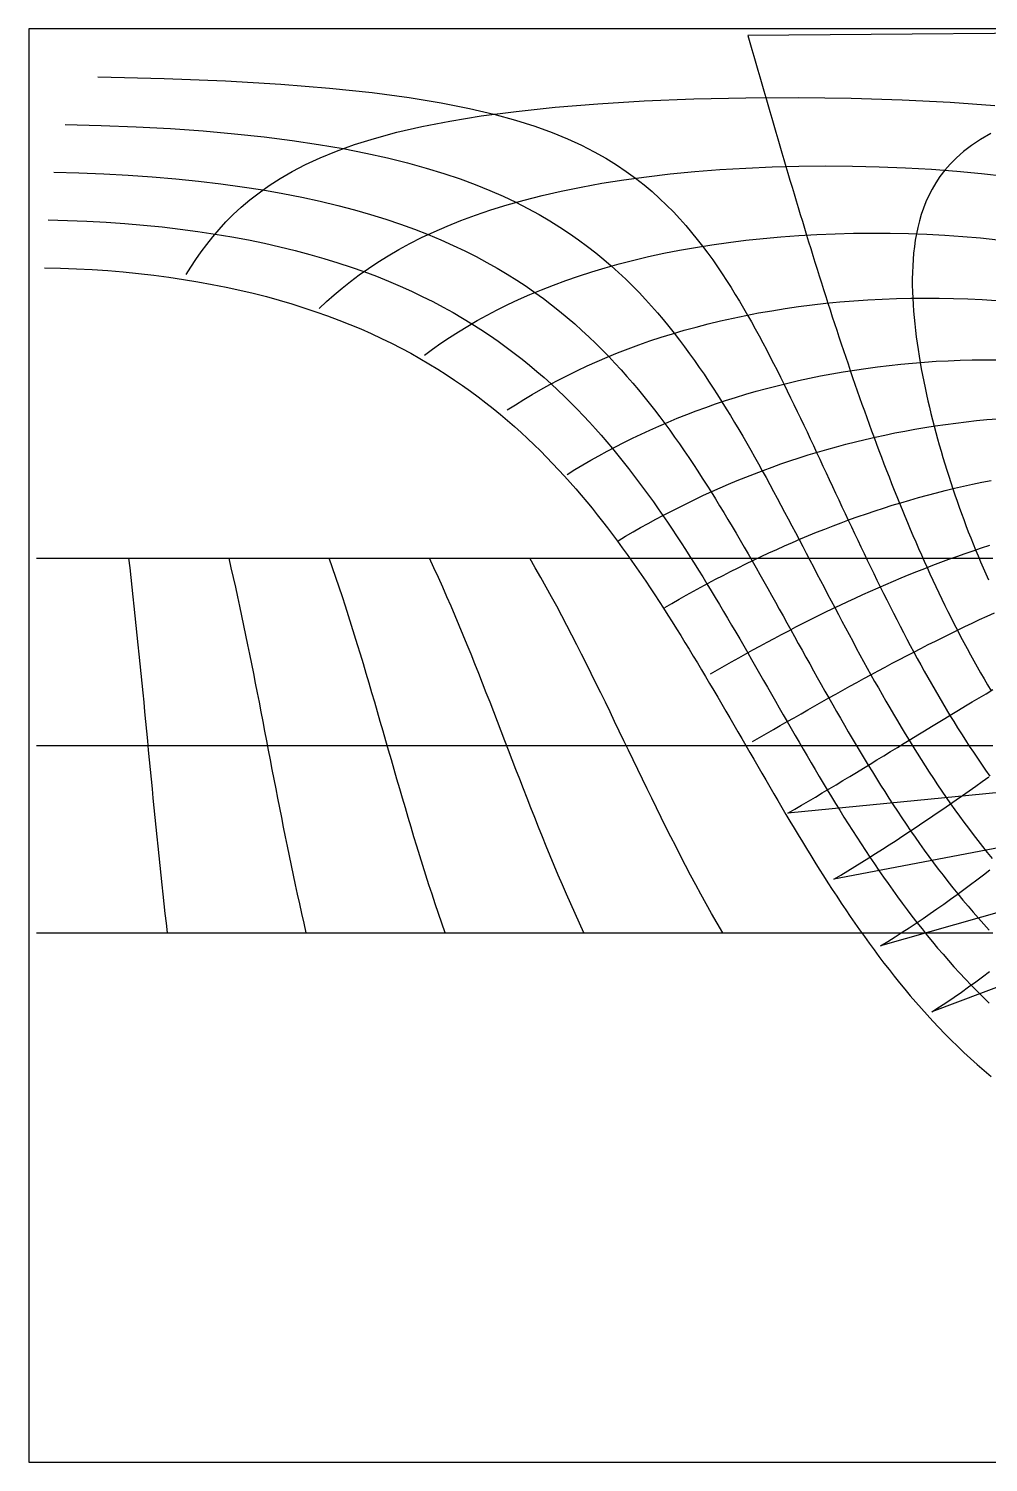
# Model space of a CAD drawing. Header units: millimetres. Extents: x -267 to 267, y -134 to 134.
# Drawn here: x -267 to -88.3, y -133.5 to 133.5 of the extents above; entities that cross this region are included whole.
import ezdxf

# ---------------------------------------------------------------- set-up
doc = ezdxf.new("R2010")
doc.units = ezdxf.units.MM
doc.layers.add('ENGRAVE', color=7, linetype='Continuous')
doc.layers.add('GUIDE', color=3, linetype='Continuous')

msp = doc.modelspace()

# ---------------------------------------------------------------- linework, layer by layer
at = {"layer": 'ENGRAVE'}
for points in [[(19.9265, 133.5177), (-133.1468, 132.2329), (-132.7759, 130.9482), (-132.4048, 129.6635), (-132.0337, 128.3789), (-131.6624, 127.0943), (-131.2909, 125.8099), (-130.9191, 124.5257), (-130.547, 123.2416), (-130.1746, 121.9577), (-129.8018, 120.674), (-129.4286, 119.3906), (-129.0549, 118.1075), (-128.6807, 116.8246), (-128.3059, 115.5421), (-127.9305, 114.2599), (-127.5545, 112.9781), (-127.1778, 111.6967), (-126.8004, 110.4157), (-126.4222, 109.1352), (-126.0431, 107.8551), (-125.6632, 106.5755), (-125.2824, 105.2965), (-124.9006, 104.0181), (-124.5178, 102.7402), (-124.134, 101.4629), (-123.749, 100.1863), (-123.3629, 98.9103), (-122.9756, 97.6351), (-122.5871, 96.3605), (-122.1973, 95.0867), (-121.8061, 93.8137), (-121.4135, 92.5415), (-121.0195, 91.2702), (-120.6239, 89.9997), (-120.2269, 88.7302), (-119.8282, 87.4615), (-119.4279, 86.1939), (-119.0258, 84.9272), (-118.622, 83.6616), (-118.2164, 82.397), (-117.8089, 81.1336), (-117.3995, 79.8713), (-116.9881, 78.6101), (-116.5746, 77.3502), (-116.159, 76.0914), (-115.7413, 74.834), (-115.3213, 73.5779), (-114.8991, 72.3231), (-114.4745, 71.0698), (-114.0474, 69.8178), (-113.6179, 68.5673), (-113.1859, 67.3184), (-112.7512, 66.071), (-112.3139, 64.8251), (-111.8738, 63.581), (-111.4309, 62.3385), (-110.9851, 61.0977), (-110.5364, 59.8587), (-110.0846, 58.6215), (-109.6297, 57.3862), (-109.1716, 56.1528), (-108.7103, 54.9213), (-108.2456, 53.6919), (-107.7775, 52.4645), (-107.3059, 51.2393), (-106.8308, 50.0162), (-106.3519, 48.7954), (-105.8693, 47.5768), (-105.3828, 46.3606), (-104.8925, 45.1468), (-104.3981, 43.9354), (-103.8996, 42.7265), (-103.3968, 41.5203), (-102.8898, 40.3167), (-102.3784, 39.1158), (-101.8625, 37.9176), (-101.342, 36.7224), (-100.8168, 35.53), (-100.2868, 34.3407), (-99.7518, 33.1544), (-99.2119, 31.9712), (-98.6668, 30.7913), (-98.1165, 29.6147), (-97.5608, 28.4414), (-96.9997, 27.2717), (-96.4329, 26.1054), (-95.8605, 24.9429), (-95.2822, 23.784), (-94.698, 22.6289), (-94.1076, 21.4778), (-93.5111, 20.3307), (-92.9082, 19.1877), (-92.2988, 18.0489), (-91.6829, 16.9144), (-91.0601, 15.7844), (-90.4305, 14.6589), (-89.7938, 13.538), (-89.15, 12.4219), (-88.4988, 11.3107), (-87.8402, 10.2044)], [(-254.1612, 124.5191), (-241.8081, 124.2328), (-230.3777, 123.7745), (-220.0939, 123.1669), (-211.0156, 122.4346), (-203.0877, 121.6006), (-196.1951, 120.6847), (-190.2022, 119.7034), (-184.9758, 118.6695), (-180.3956, 117.5935), (-176.3582, 116.4833), (-172.7767, 115.3453), (-169.5789, 114.1845), (-166.7054, 113.0047), (-164.1071, 111.8092), (-161.7439, 110.6006), (-159.5822, 109.3807), (-157.5943, 108.1514), (-155.757, 106.914), (-154.051, 105.6696), (-152.4599, 104.4193), (-150.9697, 103.1639), (-149.5686, 101.9039), (-148.2465, 100.6402), (-146.9947, 99.373), (-145.8056, 98.103), (-144.6727, 96.8304), (-143.5902, 95.5556), (-142.5532, 94.279), (-141.5573, 93.0007), (-140.5985, 91.721), (-139.6735, 90.4401), (-138.7791, 89.1582), (-137.9127, 87.8755), (-137.0718, 86.5922), (-136.2541, 85.3083), (-135.4578, 84.024), (-134.6809, 82.7394), (-133.922, 81.4547), (-133.1795, 80.1699), (-132.4522, 78.8852), (-131.7386, 77.6006), (-131.0379, 76.3163), (-130.3488, 75.0322), (-129.6705, 73.7485), (-129.0022, 72.4653), (-128.3429, 71.1826), (-127.6919, 69.9005), (-127.0486, 68.6191), (-126.4123, 67.3385), (-125.7824, 66.0586), (-125.1583, 64.7796), (-124.5395, 63.5015), (-123.9255, 62.2244), (-123.3158, 60.9483), (-122.71, 59.6733), (-122.1077, 58.3995), (-121.5085, 57.1269), (-120.912, 55.8556), (-120.3178, 54.5856), (-119.7256, 53.317), (-119.1351, 52.0498), (-118.5459, 50.7841), (-117.9578, 49.52), (-117.3705, 48.2575), (-116.7836, 46.9967), (-116.197, 45.7376), (-115.6104, 44.4803), (-115.0234, 43.2249), (-114.4359, 41.9714), (-113.8477, 40.7199), (-113.2584, 39.4704), (-112.668, 38.223), (-112.076, 36.9778), (-111.4824, 35.7348), (-110.8869, 34.4941), (-110.2893, 33.2558), (-109.6894, 32.0199), (-109.0869, 30.7866), (-108.4818, 29.5558), (-107.8737, 28.3277), (-107.2625, 27.1023), (-106.648, 25.8798), (-106.0299, 24.6601), (-105.4081, 23.4435), (-104.7824, 22.2298), (-104.1526, 21.0194), (-103.5185, 19.8121), (-102.8799, 18.6082), (-102.2366, 17.4077), (-101.5883, 16.2108), (-100.935, 15.0174), (-100.2763, 13.8277), (-99.6121, 12.6419), (-98.9422, 11.4599), (-98.2664, 10.282), (-97.5845, 9.1083), (-96.8962, 7.9387), (-96.2014, 6.7736), (-95.4998, 5.6129), (-94.7913, 4.4568), (-94.0756, 3.3055), (-93.3524, 2.159), (-92.6217, 1.0176), (-91.8831, -0.1188), (-91.1364, -1.2498), (-90.3814, -2.3754), (-89.6179, -3.4955), (-88.8456, -4.6098), (-88.0643, -5.7182)], [(-237.6997, 87.7061), (-236.8284, 89.1226), (-235.9052, 90.535), (-234.925, 91.9429), (-233.8819, 93.3458), (-232.7693, 94.7432), (-231.5798, 96.1344), (-230.3048, 97.5188), (-228.9345, 98.8954), (-227.4576, 100.2634), (-225.8613, 101.6216), (-224.1305, 102.9687), (-222.248, 104.3032), (-220.1938, 105.6233), (-217.9445, 106.9267), (-215.4731, 108.211), (-212.748, 109.4731), (-209.7328, 110.7093), (-206.3852, 111.9151), (-202.657, 113.0851), (-198.4938, 114.2129), (-193.8356, 115.2905), (-188.6186, 116.3087), (-182.7793, 117.2561), (-176.2609, 118.1198), (-169.0237, 118.8848), (-161.0595, 119.5351), (-152.4082, 120.0538), (-143.1713, 120.4255), (-133.5177, 120.6374), (-123.6722, 120.6815), (-113.8883, 120.5561), (-104.4099, 120.2661), (-95.4376, 119.8219), (-87.1081, 119.2378)], [(-260.2616, 115.6641), (-253.5609, 115.5114), (-247.0016, 115.2596), (-240.643, 114.9129), (-234.5328, 114.4764), (-228.7055, 113.9562), (-223.1833, 113.3588), (-217.9768, 112.6908), (-213.0871, 111.9589), (-208.5078, 111.1693), (-204.2272, 110.328), (-200.2302, 109.4405), (-196.4992, 108.5117), (-193.0159, 107.546), (-189.7617, 106.5476), (-186.7185, 105.5199), (-183.869, 104.4661), (-181.1969, 103.389), (-178.6871, 102.2911), (-176.3255, 101.1745), (-174.0993, 100.0412), (-171.9969, 98.8928), (-170.0077, 97.7309), (-168.1219, 96.5569), (-166.3309, 95.3718), (-164.6268, 94.1767), (-163.0022, 92.9727), (-161.4509, 91.7605), (-159.9668, 90.5409), (-158.5446, 89.3146), (-157.1794, 88.0821), (-155.867, 86.8441), (-154.6031, 85.601), (-153.3843, 84.3534), (-152.207, 83.1015), (-151.0684, 81.8458), (-149.9655, 80.5866), (-148.8959, 79.3243), (-147.8571, 78.0591), (-146.847, 76.7913), (-145.8636, 75.5212), (-144.9051, 74.2489), (-143.9698, 72.9747), (-143.0561, 71.6988), (-142.1625, 70.4214), (-141.2878, 69.1426), (-140.4305, 67.8626), (-139.5896, 66.5816), (-138.764, 65.2997), (-137.9526, 64.017), (-137.1545, 62.7336), (-136.3688, 61.4498), (-135.5947, 60.1656), (-134.8313, 58.8811), (-134.078, 57.5964), (-133.3339, 56.3116), (-132.5986, 55.0269), (-131.8712, 53.7422), (-131.1513, 52.4578), (-130.4382, 51.1737), (-129.7315, 49.89), (-129.0307, 48.6067), (-128.3351, 47.3241), (-127.6444, 46.042), (-126.9582, 44.7607), (-126.2759, 43.4801), (-125.5973, 42.2005), (-124.9218, 40.9217), (-124.2491, 39.6441), (-123.5789, 38.3675), (-122.9108, 37.0921), (-122.2444, 35.8179), (-121.5795, 34.5451), (-120.9156, 33.2737), (-120.2525, 32.0038), (-119.5899, 30.7354), (-118.9274, 29.4687), (-118.2648, 28.2037), (-117.6018, 26.9404), (-116.9381, 25.679), (-116.2734, 24.4196), (-115.6074, 23.1622), (-114.9399, 21.9069), (-114.2707, 20.6538), (-113.5993, 19.403), (-112.9257, 18.1545), (-112.2494, 16.9085), (-111.5703, 15.665), (-110.8881, 14.4242), (-110.2025, 13.186), (-109.5133, 11.9507), (-108.8203, 10.7183), (-108.123, 9.4889), (-107.4214, 8.2626), (-106.7151, 7.0396), (-106.004, 5.8198), (-105.2876, 4.6035), (-104.5658, 3.3907), (-103.8382, 2.1816), (-103.1047, 0.9763), (-102.3649, -0.2252), (-101.6186, -1.4226), (-100.8655, -2.6159), (-100.1054, -3.8048), (-99.3378, -4.9894), (-98.5626, -6.1694), (-97.7795, -7.3447), (-96.9882, -8.5151), (-96.1883, -9.6805), (-95.3796, -10.8407), (-94.5617, -11.9957), (-93.7344, -13.1451), (-92.8974, -14.2888), (-92.0502, -15.4267), (-91.1927, -16.5585), (-90.3244, -17.6841), (-89.4451, -18.8033), (-88.5544, -19.9159), (-87.652, -21.0216)], [(-87.8659, 113.984), (-89.8012, 112.8726), (-91.496, 111.7477), (-92.9834, 110.6113), (-94.291, 109.4653), (-95.4419, 108.311), (-96.4557, 107.1496), (-97.3488, 105.9822), (-98.1354, 104.8095), (-98.8274, 103.6323), (-99.4351, 102.4512), (-99.9674, 101.2667), (-100.432, 100.0793), (-100.8355, 98.8895), (-101.1837, 97.6975), (-101.4818, 96.5037), (-101.7342, 95.3084), (-101.9449, 94.1118), (-102.1173, 92.9142), (-102.2546, 91.7157), (-102.3594, 90.5165), (-102.4342, 89.3169), (-102.4813, 88.1169), (-102.5026, 86.9168), (-102.4998, 85.7166), (-102.4745, 84.5165), (-102.4282, 83.3165), (-102.3622, 82.1169), (-102.2776, 80.9177), (-102.1755, 79.719), (-102.0568, 78.5209), (-101.9225, 77.3235), (-101.7733, 76.1269), (-101.61, 74.9311), (-101.4332, 73.7363), (-101.2435, 72.5425), (-101.0415, 71.3498), (-100.8277, 70.1582), (-100.6025, 68.9679), (-100.3664, 67.779), (-100.1198, 66.5914), (-99.863, 65.4052), (-99.5963, 64.2206), (-99.3201, 63.0376), (-99.0346, 61.8563), (-98.74, 60.6767), (-98.4366, 59.4988), (-98.1246, 58.3229), (-97.8042, 57.1489), (-97.4755, 55.9769), (-97.1387, 54.8069), (-96.794, 53.6391), (-96.4415, 52.4735), (-96.0812, 51.3102), (-95.7133, 50.1492), (-95.3379, 48.9906), (-94.955, 47.8345), (-94.5648, 46.681), (-94.1672, 45.5301), (-93.7623, 44.382), (-93.3503, 43.2366), (-92.931, 42.094), (-92.5045, 40.9545), (-92.0709, 39.8179), (-91.6302, 38.6844), (-91.1823, 37.5541), (-90.7273, 36.4271), (-90.2651, 35.3034), (-89.7958, 34.1831), (-89.3193, 33.0663), (-88.8356, 31.9532), (-88.3446, 30.8437)], [(-212.918, 81.419), (-211.5613, 82.6858), (-210.1442, 83.942), (-208.6624, 85.1869), (-207.1114, 86.4195), (-205.4864, 87.6388), (-203.7821, 88.8438), (-201.993, 90.0332), (-200.1132, 91.2057), (-198.1361, 92.3599), (-196.0553, 93.4941), (-193.8635, 94.6066), (-191.5534, 95.6955), (-189.1173, 96.7587), (-186.5474, 97.7938), (-183.8356, 98.7984), (-180.9743, 99.7697), (-177.9557, 100.7048), (-174.7728, 101.6004), (-171.4194, 102.4531), (-167.8906, 103.2594), (-164.183, 104.0153), (-160.2954, 104.7169), (-156.2293, 105.3602), (-151.9894, 105.9411), (-147.5839, 106.4555), (-143.0251, 106.8996), (-138.3295, 107.2698), (-133.5177, 107.563), (-128.6141, 107.7764), (-123.6463, 107.9082), (-118.6445, 107.9571), (-113.6399, 107.9225), (-108.6642, 107.8048), (-103.7475, 107.6052), (-98.9182, 107.3255), (-94.2011, 106.9682), (-89.6177, 106.5365), (-85.185, 106.0339)], [(-262.3434, 106.7787), (-257.6745, 106.6726), (-253.0511, 106.4966), (-248.4942, 106.2523), (-244.0229, 105.9413), (-239.6537, 105.5659), (-235.4007, 105.1287), (-231.2751, 104.6325), (-227.2853, 104.0803), (-223.4371, 103.4752), (-219.734, 102.8204), (-216.1772, 102.119), (-212.7662, 101.374), (-209.499, 100.5886), (-206.3723, 99.7655), (-203.382, 98.9074), (-200.5231, 98.0169), (-197.7904, 97.0965), (-195.178, 96.1484), (-192.6803, 95.1746), (-190.2914, 94.1771), (-188.0054, 93.1578), (-185.8167, 92.1182), (-183.7197, 91.0599), (-181.7091, 89.9844), (-179.7798, 88.8928), (-177.927, 87.7865), (-176.146, 86.6664), (-174.4326, 85.5337), (-172.7825, 84.3892), (-171.1921, 83.2337), (-169.6576, 82.0682), (-168.1757, 80.8932), (-166.7431, 79.7095), (-165.357, 78.5177), (-164.0144, 77.3183), (-162.7129, 76.1119), (-161.4498, 74.899), (-160.2231, 73.68), (-159.0304, 72.4553), (-157.8698, 71.2254), (-156.7395, 69.9906), (-155.6376, 68.7513), (-154.5625, 67.5077), (-153.5127, 66.2602), (-152.4866, 65.009), (-151.483, 63.7545), (-150.5004, 62.4967), (-149.5378, 61.2361), (-148.5939, 59.9728), (-147.6677, 58.7069), (-146.7582, 57.4388), (-145.8643, 56.1685), (-144.9852, 54.8964), (-144.12, 53.6224), (-143.2679, 52.3468), (-142.4281, 51.0698), (-141.5999, 49.7914), (-140.7825, 48.5119), (-139.9753, 47.2313), (-139.1777, 45.9498), (-138.389, 44.6675), (-137.6086, 43.3845), (-136.836, 42.101), (-136.0707, 40.817), (-135.3121, 39.5326), (-134.5598, 38.248), (-133.8132, 36.9633), (-133.072, 35.6785), (-132.3356, 34.3938), (-131.6036, 33.1092), (-130.8757, 31.8249), (-130.1513, 30.541), (-129.4302, 29.2574), (-128.712, 27.9744), (-127.9962, 26.692), (-127.2825, 25.4103), (-126.5705, 24.1294), (-125.86, 22.8494), (-125.1506, 21.5703), (-124.4419, 20.2923), (-123.7336, 19.0154), (-123.0254, 17.7398), (-122.317, 16.4654), (-121.608, 15.1925), (-120.8982, 13.9211), (-120.1872, 12.6513), (-119.4747, 11.3831), (-118.7605, 10.1168), (-118.0442, 8.8522), (-117.3255, 7.5897), (-116.6041, 6.3292), (-115.8797, 5.0709), (-115.1521, 3.8148), (-114.4208, 2.5611), (-113.6857, 1.3099), (-112.9464, 0.0612), (-112.2025, -1.1847), (-111.4538, -2.4279), (-110.7, -3.6682), (-109.9408, -4.9054), (-109.1757, -6.1395), (-108.4046, -7.3703), (-107.6271, -8.5976), (-106.8428, -9.8215), (-106.0514, -11.0417), (-105.2525, -12.258), (-104.4459, -13.4704), (-103.6311, -14.6787), (-102.8079, -15.8827), (-101.9758, -17.0823), (-101.1344, -18.2773), (-100.2834, -19.4675), (-99.4225, -20.6529), (-98.5511, -21.8331), (-97.6689, -23.008), (-96.7755, -24.1774), (-95.8705, -25.3411), (-94.9535, -26.4989), (-94.0239, -27.6506), (-93.0814, -28.796), (-92.1256, -29.9348), (-91.1559, -31.0668), (-90.1719, -32.1917), (-89.1731, -33.3093), (-88.159, -34.4193)], [(-263.4097, 97.8856), (-259.7942, 97.8035), (-256.1989, 97.6671), (-252.6336, 97.477), (-249.1073, 97.2341), (-245.6285, 96.9395), (-242.2049, 96.5943), (-238.8433, 96.2), (-235.5496, 95.7581), (-232.3288, 95.2703), (-229.1848, 94.7384), (-226.1209, 94.1642), (-223.1392, 93.5494), (-220.2412, 92.896), (-217.4277, 92.2058), (-214.6988, 91.4807), (-212.054, 90.7224), (-209.4923, 89.9327), (-207.0124, 89.1133), (-204.6125, 88.2658), (-202.2907, 87.3918), (-200.0447, 86.4929), (-197.8723, 85.5704), (-195.7708, 84.6257), (-193.7378, 83.6602), (-191.7706, 82.6749), (-189.8667, 81.6712), (-188.0234, 80.65), (-186.2382, 79.6124), (-184.5086, 78.5593), (-182.832, 77.4918), (-181.2061, 76.4105), (-179.6286, 75.3164), (-178.0972, 74.2101), (-176.6097, 73.0924), (-175.1641, 71.964), (-173.7583, 70.8254), (-172.3906, 69.6772), (-171.0589, 68.5201), (-169.7616, 67.3544), (-168.4971, 66.1808), (-167.2636, 64.9995), (-166.0598, 63.8112), (-164.8841, 62.6161), (-163.7352, 61.4148), (-162.6117, 60.2074), (-161.5125, 58.9944), (-160.4362, 57.776), (-159.3819, 56.5527), (-158.3483, 55.3246), (-157.3344, 54.0921), (-156.3393, 52.8554), (-155.3621, 51.6147), (-154.4017, 50.3703), (-153.4574, 49.1224), (-152.5284, 47.8712), (-151.6138, 46.6169), (-150.7129, 45.3597), (-149.825, 44.0998), (-148.9494, 42.8374), (-148.0854, 41.5725), (-147.2324, 40.3055), (-146.3898, 39.0364), (-145.557, 37.7654), (-144.7334, 36.4926), (-143.9185, 35.2183), (-143.1118, 33.9424), (-142.3127, 32.6651), (-141.5208, 31.3866), (-140.7355, 30.107), (-139.9565, 28.8263), (-139.1833, 27.5448), (-138.4153, 26.2625), (-137.6524, 24.9796), (-136.8939, 23.6961), (-136.1395, 22.4121), (-135.3888, 21.1278), (-134.6415, 19.8432), (-133.8971, 18.5585), (-133.1553, 17.2737), (-132.4157, 15.989), (-131.678, 14.7044), (-130.9418, 13.4201), (-130.2067, 12.1361), (-129.4725, 10.8525), (-128.7388, 9.5695), (-128.0052, 8.287), (-127.2714, 7.0053), (-126.5371, 5.7245), (-125.802, 4.4445), (-125.0657, 3.1655), (-124.3279, 1.8877), (-123.5882, 0.611), (-122.8464, -0.6643), (-122.102, -1.9383), (-121.3549, -3.2107), (-120.6046, -4.4815), (-119.8507, -5.7506), (-119.093, -7.0179), (-118.3312, -8.2832), (-117.5648, -9.5465), (-116.7934, -10.8076), (-116.0169, -12.0664), (-115.2347, -13.3229), (-114.4466, -14.5767), (-113.652, -15.828), (-112.8508, -17.0764), (-112.0424, -18.3219), (-111.2265, -19.5643), (-110.4026, -20.8035), (-109.5704, -22.0394), (-108.7295, -23.2717), (-107.8793, -24.5004), (-107.0195, -25.7252), (-106.1495, -26.946), (-105.269, -28.1627), (-104.3774, -29.3749), (-103.4743, -30.5826), (-102.5592, -31.7856), (-101.6314, -32.9835), (-100.6906, -34.1763), (-99.7361, -35.3638), (-98.7675, -36.5455), (-97.784, -37.7215), (-96.7852, -38.8913), (-95.7704, -40.0547), (-94.739, -41.2115), (-93.6903, -42.3614), (-92.6237, -43.504), (-91.5386, -44.6391), (-90.4342, -45.7664), (-89.3098, -46.8855), (-88.1647, -47.9961)], [(-193.3475, 72.7169), (-191.8312, 73.8245), (-190.2677, 74.9184), (-188.655, 75.9976), (-186.9909, 77.0615), (-185.2731, 78.1091), (-183.4993, 79.1393), (-181.6674, 80.1512), (-179.775, 81.1438), (-177.8198, 82.1158), (-175.7995, 83.0661), (-173.712, 83.9934), (-171.5552, 84.8963), (-169.327, 85.7735), (-167.0258, 86.6235), (-164.6498, 87.4448), (-162.1978, 88.2357), (-159.6688, 88.9948), (-157.0621, 89.7202), (-154.3777, 90.4104), (-151.6158, 91.0635), (-148.7774, 91.6778), (-145.864, 92.2516), (-142.878, 92.7831), (-139.8223, 93.2707), (-136.7007, 93.7127), (-133.5177, 94.1076), (-130.2787, 94.454), (-126.9899, 94.7506), (-123.658, 94.9961), (-120.2906, 95.1897), (-116.8958, 95.3304), (-113.482, 95.4178), (-110.058, 95.4515), (-106.633, 95.4313), (-103.2158, 95.3573), (-99.8154, 95.2298), (-96.4404, 95.0494), (-93.0989, 94.8168), (-89.7986, 94.5329), (-86.5466, 94.1989)], [(-264.0692, 88.9894), (-261.1085, 88.9222), (-258.1585, 88.8104), (-255.2244, 88.6545), (-252.3114, 88.4547), (-249.4241, 88.2118), (-246.567, 87.9264), (-243.7444, 87.5993), (-240.96, 87.2314), (-238.2172, 86.8237), (-235.5191, 86.3772), (-232.8682, 85.893), (-230.2668, 85.3723), (-227.7168, 84.8162), (-225.2194, 84.226), (-222.7759, 83.6029), (-220.387, 82.9481), (-218.0531, 82.2629), (-215.7743, 81.5484), (-213.5506, 80.8059), (-211.3816, 80.0365), (-209.2667, 79.2415), (-207.2052, 78.4219), (-205.1964, 77.5789), (-203.239, 76.7135), (-201.3322, 75.8267), (-199.4745, 74.9196), (-197.6649, 73.993), (-195.9019, 73.0479), (-194.1843, 72.0853), (-192.5105, 71.1058), (-190.8793, 70.1104), (-189.2893, 69.0998), (-187.739, 68.0746), (-186.227, 67.0357), (-184.752, 65.9837), (-183.3126, 64.9192), (-181.9075, 63.8428), (-180.5355, 62.7551), (-179.1952, 61.6566), (-177.8854, 60.5479), (-176.6049, 59.4294), (-175.3525, 58.3016), (-174.1272, 57.165), (-172.9277, 56.0199), (-171.7532, 54.8668), (-170.6024, 53.7061), (-169.4746, 52.5381), (-168.3686, 51.3632), (-167.2835, 50.1817), (-166.2186, 48.9938), (-165.1729, 47.8), (-164.1455, 46.6005), (-163.1358, 45.3956), (-162.1429, 44.1855), (-161.1661, 42.9704), (-160.2046, 41.7507), (-159.2578, 40.5266), (-158.3251, 39.2982), (-157.4057, 38.0658), (-156.499, 36.8295), (-155.6044, 35.5896), (-154.7215, 34.3463), (-153.8495, 33.0997), (-152.9879, 31.8499), (-152.1363, 30.5973), (-151.2941, 29.3418), (-150.4608, 28.0838), (-149.6359, 26.8232), (-148.819, 25.5603), (-148.0095, 24.2952), (-147.2072, 23.0281), (-146.4114, 21.759), (-145.6219, 20.4881), (-144.8381, 19.2155), (-144.0597, 17.9413), (-143.2863, 16.6657), (-142.5176, 15.3888), (-141.753, 14.1106), (-140.9923, 12.8313), (-140.235, 11.551), (-139.4809, 10.2698), (-138.7295, 8.9878), (-137.9805, 7.7051), (-137.2336, 6.4218), (-136.4884, 5.1381), (-135.7445, 3.8539), (-135.0017, 2.5694), (-134.2595, 1.2848), (-133.5177, 0), (-132.7759, -1.2848), (-132.0337, -2.5694), (-131.2909, -3.8539), (-130.547, -5.1381), (-129.8018, -6.4218), (-129.0549, -7.7051), (-128.3059, -8.9878), (-127.5545, -10.2698), (-126.8004, -11.551), (-126.0431, -12.8313), (-125.2824, -14.1106), (-124.5178, -15.3888), (-123.749, -16.6657), (-122.9756, -17.9413), (-122.1973, -19.2155), (-121.4135, -20.4881), (-120.6239, -21.759), (-119.8282, -23.0281), (-119.0258, -24.2952), (-118.2164, -25.5603), (-117.3995, -26.8232), (-116.5746, -28.0838), (-115.7413, -29.3418), (-114.8991, -30.5973), (-114.0474, -31.8499), (-113.1859, -33.0997), (-112.3139, -34.3463), (-111.4309, -35.5896), (-110.5364, -36.8295), (-109.6297, -38.0658), (-108.7103, -39.2982), (-107.7775, -40.5266), (-106.8308, -41.7507), (-105.8693, -42.9704), (-104.8925, -44.1855), (-103.8996, -45.3956), (-102.8898, -46.6005), (-101.8625, -47.8), (-100.8168, -48.9938), (-99.7518, -50.1817), (-98.6668, -51.3632), (-97.5608, -52.5381), (-96.4329, -53.7061), (-95.2822, -54.8668), (-94.1076, -56.0199), (-92.9082, -57.165), (-91.6829, -58.3016), (-90.4305, -59.4294), (-89.15, -60.5479), (-87.8402, -61.6566)], [(-177.9173, 62.5031), (-176.3999, 63.4766), (-174.8502, 64.4363), (-173.2673, 65.3816), (-171.6502, 66.3119), (-169.998, 67.2265), (-168.3098, 68.1246), (-166.5848, 69.0056), (-164.8219, 69.8688), (-163.0206, 70.7133), (-161.18, 71.5384), (-159.2995, 72.3433), (-157.3784, 73.1271), (-155.4163, 73.8889), (-153.4128, 74.628), (-151.3675, 75.3434), (-149.2804, 76.0341), (-147.1513, 76.6994), (-144.9805, 77.3382), (-142.7682, 77.9496), (-140.515, 78.5327), (-138.2216, 79.0866), (-135.8887, 79.6102), (-133.5177, 80.1029), (-131.1098, 80.5636), (-128.6666, 80.9914), (-126.1899, 81.3857), (-123.6818, 81.7455), (-121.1446, 82.0702), (-118.5808, 82.3591), (-115.9931, 82.6116), (-113.3844, 82.8271), (-110.7579, 83.0051), (-108.1169, 83.1452), (-105.4646, 83.2472), (-102.8046, 83.3107), (-100.1405, 83.3356), (-97.4759, 83.3219), (-94.8143, 83.2697), (-92.1595, 83.1789), (-89.5148, 83.0499), (-86.8837, 82.8829)], [(-166.768, 50.5029), (-165.3244, 51.3861), (-163.8601, 52.2577), (-162.3745, 53.1172), (-160.8673, 53.9642), (-159.3379, 54.7983), (-157.7861, 55.619), (-156.2112, 56.4257), (-154.613, 57.2181), (-152.9911, 57.9957), (-151.3452, 58.7579), (-149.6749, 59.5041), (-147.9799, 60.234), (-146.2602, 60.9469), (-144.5154, 61.6424), (-142.7455, 62.3198), (-140.9503, 62.9786), (-139.1299, 63.6182), (-137.2842, 64.2382), (-135.4134, 64.8379), (-133.5177, 65.4167), (-131.5972, 65.9741), (-129.6524, 66.5096), (-127.6836, 67.0225), (-125.6912, 67.5124), (-123.6759, 67.9786), (-121.6384, 68.4207), (-119.5793, 68.8382), (-117.4994, 69.2304), (-115.3999, 69.597), (-113.2815, 69.9376), (-111.1455, 70.2515), (-108.9931, 70.5385), (-106.8255, 70.7982), (-104.644, 71.0302), (-102.4501, 71.2342), (-100.2454, 71.4098), (-98.0312, 71.5569), (-95.8093, 71.6753), (-93.5813, 71.7647), (-91.3489, 71.8251), (-89.1137, 71.8563), (-86.8776, 71.8583)], [(-157.2658, 38.1497), (-155.8886, 38.9674), (-154.4984, 39.7761), (-153.0948, 40.5756), (-151.6776, 41.3655), (-150.2465, 42.1456), (-148.8012, 42.9155), (-147.3414, 43.6749), (-145.867, 44.4234), (-144.3776, 45.1608), (-142.8731, 45.8866), (-141.3532, 46.6006), (-139.8178, 47.3024), (-138.2667, 47.9916), (-136.6997, 48.6679), (-135.1168, 49.3309), (-133.5177, 49.9802), (-131.9024, 50.6155), (-130.2709, 51.2364), (-128.6231, 51.8426), (-126.959, 52.4336), (-125.2786, 53.0091), (-123.582, 53.5686), (-121.8693, 54.1119), (-120.1405, 54.6386), (-118.3959, 55.1482), (-116.6357, 55.6404), (-114.86, 56.1149), (-113.0691, 56.5712), (-111.2634, 57.0091), (-109.4432, 57.4281), (-107.6089, 57.828), (-105.7609, 58.2083), (-103.8997, 58.5688), (-102.0258, 58.9092), (-100.1398, 59.2292), (-98.2423, 59.5284), (-96.3339, 59.8067), (-94.4152, 60.0637), (-92.4871, 60.2992), (-90.5502, 60.5129), (-88.6052, 60.7048), (-86.6531, 60.8745)], [(-148.5936, 25.6924), (-147.2651, 26.4651), (-145.9288, 27.2316), (-144.5846, 27.9919), (-143.2322, 28.7456), (-141.8713, 29.4925), (-140.5018, 30.2324), (-139.1234, 30.9651), (-137.7361, 31.6902), (-136.3394, 32.4077), (-134.9334, 33.1171), (-133.5177, 33.8184), (-132.0922, 34.5111), (-130.6568, 35.1951), (-129.2113, 35.8702), (-127.7554, 36.5359), (-126.2892, 37.1922), (-124.8124, 37.8387), (-123.325, 38.4751), (-121.8267, 39.1012), (-120.3176, 39.7168), (-118.7975, 40.3215), (-117.2664, 40.915), (-115.7241, 41.4972), (-114.1707, 42.0677), (-112.6062, 42.6262), (-111.0304, 43.1725), (-109.4435, 43.7063), (-107.8454, 44.2274), (-106.2362, 44.7353), (-104.6159, 45.23), (-102.9846, 45.7111), (-101.3424, 46.1783), (-99.6895, 46.6313), (-98.0259, 47.07), (-96.3519, 47.494), (-94.6676, 47.9031), (-92.9732, 48.2971), (-91.2689, 48.6756), (-89.555, 49.0385), (-87.8318, 49.3855)], [(166.768, 50.5029), (-98.844, -49.6085), (-97.4404, -48.7032), (-96.0561, -47.7876), (-94.6906, -46.8619), (-93.3433, -45.9266), (-92.0137, -44.9819), (-90.7014, -44.0284), (-89.4059, -43.0662), (-88.1266, -42.0957)], [(157.2658, 38.1497), (-108.4052, -37.3234), (-107.0533, -36.4888), (-105.7136, -35.6461), (-104.3857, -34.7956), (-103.0693, -33.9375), (-101.7641, -33.0723), (-100.4698, -32.2001), (-99.1861, -31.3211), (-97.9127, -30.4357), (-96.6491, -29.5441), (-95.3952, -28.6465), (-94.1505, -27.7432), (-92.9148, -26.8344), (-91.6877, -25.9203), (-90.4689, -25.0012), (-89.2581, -24.0772), (-88.055, -23.1487)], [(-265.5518, 34.863), (-264.0683, 34.863), (-262.5848, 34.863), (-261.1013, 34.863), (-259.6177, 34.863), (-258.1342, 34.863), (-256.6507, 34.863), (-255.1671, 34.863), (-253.6836, 34.863), (-252.2001, 34.863), (-250.7165, 34.863), (-249.233, 34.863), (-247.7495, 34.863), (-246.266, 34.863), (-244.7824, 34.863), (-243.2989, 34.863), (-241.8154, 34.863), (-240.3318, 34.863), (-238.8483, 34.863), (-237.3648, 34.863), (-235.8812, 34.863), (-234.3977, 34.863), (-232.9142, 34.863), (-231.4307, 34.863), (-229.9471, 34.863), (-228.4636, 34.863), (-226.9801, 34.863), (-225.4965, 34.863), (-224.013, 34.863), (-222.5295, 34.863), (-221.0459, 34.863), (-219.5624, 34.863), (-218.0789, 34.863), (-216.5954, 34.863), (-215.1118, 34.863), (-213.6283, 34.863), (-212.1448, 34.863), (-210.6612, 34.863), (-209.1777, 34.863), (-207.6942, 34.863), (-206.2107, 34.863), (-204.7271, 34.863), (-203.2436, 34.863), (-201.7601, 34.863), (-200.2765, 34.863), (-198.793, 34.863), (-197.3095, 34.863), (-195.8259, 34.863), (-194.3424, 34.863), (-192.8589, 34.863), (-191.3754, 34.863), (-189.8918, 34.863), (-188.4083, 34.863), (-186.9248, 34.863), (-185.4412, 34.863), (-183.9577, 34.863), (-182.4742, 34.863), (-180.9906, 34.863), (-179.5071, 34.863), (-178.0236, 34.863), (-176.5401, 34.863), (-175.0565, 34.863), (-173.573, 34.863), (-172.0895, 34.863), (-170.6059, 34.863), (-169.1224, 34.863), (-167.6389, 34.863), (-166.1553, 34.863), (-164.6718, 34.863), (-163.1883, 34.863), (-161.7048, 34.863), (-160.2212, 34.863), (-158.7377, 34.863), (-157.2542, 34.863), (-155.7706, 34.863), (-154.2871, 34.863), (-152.8036, 34.863), (-151.32, 34.863), (-149.8365, 34.863), (-148.353, 34.863), (-146.8695, 34.863), (-145.3859, 34.863), (-143.9024, 34.863), (-142.4189, 34.863), (-140.9353, 34.863), (-139.4518, 34.863), (-137.9683, 34.863), (-136.4847, 34.863), (-135.0012, 34.863), (-133.5177, 34.863), (-132.0342, 34.863), (-130.5506, 34.863), (-129.0671, 34.863), (-127.5836, 34.863), (-126.1, 34.863), (-124.6165, 34.863), (-123.133, 34.863), (-121.6494, 34.863), (-120.1659, 34.863), (-118.6824, 34.863), (-117.1989, 34.863), (-115.7153, 34.863), (-114.2318, 34.863), (-112.7483, 34.863), (-111.2647, 34.863), (-109.7812, 34.863), (-108.2977, 34.863), (-106.8142, 34.863), (-105.3306, 34.863), (-103.8471, 34.863), (-102.3636, 34.863), (-100.88, 34.863), (-99.3965, 34.863), (-97.913, 34.863), (-96.4294, 34.863), (-94.9459, 34.863), (-93.4624, 34.863), (-91.9789, 34.863), (-90.4953, 34.863), (-89.0118, 34.863), (-87.5283, 34.863)], [(-241.1876, -34.863), (-241.3966, -33.0751), (-241.6014, -31.2873), (-241.8022, -29.4994), (-241.9993, -27.7116), (-242.1932, -25.9237), (-242.384, -24.1359), (-242.5721, -22.348), (-242.7576, -20.5602), (-242.9409, -18.7724), (-243.1222, -16.9845), (-243.3017, -15.1967), (-243.4795, -13.4088), (-243.656, -11.621), (-243.8313, -9.8331), (-244.0056, -8.0453), (-244.179, -6.2575), (-244.3519, -4.4696), (-244.5243, -2.6818), (-244.6964, -0.8939), (-244.8684, 0.8939), (-245.0406, 2.6818), (-245.213, 4.4696), (-245.3858, 6.2575), (-245.5593, 8.0453), (-245.7336, 9.8331), (-245.9089, 11.621), (-246.0853, 13.4088), (-246.2632, 15.1967), (-246.4427, 16.9845), (-246.6239, 18.7724), (-246.8072, 20.5602), (-246.9928, 22.348), (-247.1808, 24.1359), (-247.3717, 25.9237), (-247.5655, 27.7116), (-247.7627, 29.4994), (-247.9635, 31.2873), (-248.1682, 33.0751), (-248.3773, 34.863)], [(-215.3398, -34.863), (-215.7579, -33.0751), (-216.1674, -31.2873), (-216.569, -29.4994), (-216.9633, -27.7116), (-217.351, -25.9237), (-217.7326, -24.1359), (-218.1088, -22.348), (-218.4799, -20.5602), (-218.8465, -18.7724), (-219.209, -16.9845), (-219.5679, -15.1967), (-219.9237, -13.4088), (-220.2766, -11.621), (-220.6272, -9.8331), (-220.9757, -8.0453), (-221.3227, -6.2575), (-221.6684, -4.4696), (-222.0132, -2.6818), (-222.3574, -0.8939), (-222.7015, 0.8939), (-223.0458, 2.6818), (-223.3906, 4.4696), (-223.7363, 6.2575), (-224.0832, 8.0453), (-224.4318, 9.8331), (-224.7824, 11.621), (-225.1353, 13.4088), (-225.491, 15.1967), (-225.85, 16.9845), (-226.2125, 18.7724), (-226.5791, 20.5602), (-226.9502, 22.348), (-227.3263, 24.1359), (-227.708, 25.9237), (-228.0957, 27.7116), (-228.49, 29.4994), (-228.8916, 31.2873), (-229.3011, 33.0751), (-229.7192, 34.863)], [(-189.492, -34.863), (-190.1192, -33.0751), (-190.7334, -31.2873), (-191.3358, -29.4994), (-191.9273, -27.7116), (-192.5088, -25.9237), (-193.0813, -24.1359), (-193.6455, -22.348), (-194.2021, -20.5602), (-194.752, -18.7724), (-195.2958, -16.9845), (-195.8342, -15.1967), (-196.3678, -13.4088), (-196.8972, -11.621), (-197.4231, -9.8331), (-197.9459, -8.0453), (-198.4663, -6.2575), (-198.9849, -4.4696), (-199.5021, -2.6818), (-200.0185, -0.8939), (-200.5346, 0.8939), (-201.051, 2.6818), (-201.5682, 4.4696), (-202.0867, 6.2575), (-202.6071, 8.0453), (-203.13, 9.8331), (-203.6558, 11.621), (-204.1853, 13.4088), (-204.7189, 15.1967), (-205.2572, 16.9845), (-205.801, 18.7724), (-206.3509, 20.5602), (-206.9076, 22.348), (-207.4718, 24.1359), (-208.0442, 25.9237), (-208.6258, 27.7116), (-209.2173, 29.4994), (-209.8197, 31.2873), (-210.4339, 33.0751), (-211.0611, 34.863)], [(-163.6442, -34.863), (-164.4804, -33.0751), (-165.2994, -31.2873), (-166.1026, -29.4994), (-166.8912, -27.7116), (-167.6666, -25.9237), (-168.4299, -24.1359), (-169.1821, -22.348), (-169.9244, -20.5602), (-170.6576, -18.7724), (-171.3826, -16.9845), (-172.1005, -15.1967), (-172.8119, -13.4088), (-173.5178, -11.621), (-174.219, -9.8331), (-174.9161, -8.0453), (-175.61, -6.2575), (-176.3014, -4.4696), (-176.991, -2.6818), (-177.6795, -0.8939), (-178.3677, 0.8939), (-179.0562, 2.6818), (-179.7458, 4.4696), (-180.4372, 6.2575), (-181.1311, 8.0453), (-181.8282, 9.8331), (-182.5293, 11.621), (-183.2352, 13.4088), (-183.9467, 15.1967), (-184.6645, 16.9845), (-185.3896, 18.7724), (-186.1228, 20.5602), (-186.865, 22.348), (-187.6173, 24.1359), (-188.3805, 25.9237), (-189.1559, 27.7116), (-189.9446, 29.4994), (-190.7478, 31.2873), (-191.5667, 33.0751), (-192.4029, 34.863)], [(-137.7964, -34.863), (-138.8417, -33.0751), (-139.8654, -31.2873), (-140.8694, -29.4994), (-141.8552, -27.7116), (-142.8244, -25.9237), (-143.7785, -24.1359), (-144.7188, -22.348), (-145.6466, -20.5602), (-146.5631, -18.7724), (-147.4694, -16.9845), (-148.3667, -15.1967), (-149.2561, -13.4088), (-150.1385, -11.621), (-151.0149, -9.8331), (-151.8863, -8.0453), (-152.7537, -6.2575), (-153.6179, -4.4696), (-154.4799, -2.6818), (-155.3405, -0.8939), (-156.2007, 0.8939), (-157.0614, 2.6818), (-157.9234, 4.4696), (-158.7876, 6.2575), (-159.655, 8.0453), (-160.5264, 9.8331), (-161.4028, 11.621), (-162.2852, 13.4088), (-163.1745, 15.1967), (-164.0718, 16.9845), (-164.9782, 18.7724), (-165.8946, 20.5602), (-166.8224, 22.348), (-167.7627, 24.1359), (-168.7168, 25.9237), (-169.6861, 27.7116), (-170.6719, 29.4994), (-171.6759, 31.2873), (-172.6996, 33.0751), (-173.7448, 34.863)], [(-140.0527, 13.3746), (-138.7537, 14.1211), (-137.4509, 14.8644), (-136.1441, 15.6043), (-134.8331, 16.3406), (-133.5177, 17.073), (-132.1976, 17.8015), (-130.8728, 18.5258), (-129.543, 19.2457), (-128.2079, 19.961), (-126.8675, 20.6716), (-125.5216, 21.3772), (-124.1699, 22.0777), (-122.8123, 22.7728), (-121.4486, 23.4623), (-120.0787, 24.1461), (-118.7024, 24.8239), (-117.3194, 25.4955), (-115.9297, 26.1608), (-114.5332, 26.8194), (-113.1295, 27.4713), (-111.7187, 28.1161), (-110.3006, 28.7537), (-108.875, 29.3839), (-107.4418, 30.0064), (-106.0009, 30.621), (-104.5522, 31.2275), (-103.0956, 31.8257), (-101.6309, 32.4154), (-100.1581, 32.9963), (-98.6772, 33.5682), (-97.188, 34.1308), (-95.6904, 34.6841), (-94.1845, 35.2277), (-92.6701, 35.7614), (-91.1474, 36.2849), (-89.6161, 36.7982), (-88.0763, 37.3008)], [(-132.2329, 0.7417), (-130.9479, 1.4833), (-129.6625, 2.2245), (-128.3765, 2.9653), (-127.0897, 3.7053), (-125.802, 4.4445), (-124.5131, 5.1827), (-123.2228, 5.9196), (-121.931, 6.6553), (-120.6374, 7.3894), (-119.3418, 8.1217), (-118.0442, 8.8522), (-116.7442, 9.5807), (-115.4416, 10.3069), (-114.1364, 11.0307), (-112.8283, 11.752), (-111.517, 12.4705), (-110.2025, 13.186), (-108.8846, 13.8985), (-107.563, 14.6077), (-106.2376, 15.3133), (-104.9081, 16.0154), (-103.5745, 16.7136), (-102.2366, 17.4077), (-100.8941, 18.0977), (-99.5469, 18.7833), (-98.1948, 19.4643), (-96.8377, 20.1405), (-95.4753, 20.8117), (-94.1076, 21.4778), (-92.7344, 22.1386), (-91.3555, 22.7938), (-89.9708, 23.4432), (-88.5801, 24.0868), (-87.1833, 24.7242)], [(148.5936, 25.6924), (-117.1208, -24.9139), (-115.8072, -24.1298), (-114.5006, -23.3402), (-113.2009, -22.5454), (-111.9078, -21.7456), (-110.6211, -20.941), (-109.3405, -20.1318), (-108.0657, -19.3182), (-106.7966, -18.5005), (-105.533, -17.6787), (-104.2744, -16.8532), (-103.0208, -16.0242), (-101.7719, -15.1917), (-100.5274, -14.356), (-99.287, -13.5173), (-98.0506, -12.6758), (-96.8178, -11.8317), (-95.5885, -10.9851), (-94.3624, -10.1362), (-93.1392, -9.2853), (-91.9187, -8.4324), (-90.7006, -7.5779), (-89.4847, -6.7218), (-88.2708, -5.8643)], [(140.0527, 13.3746), (-125.6874, -12.6249), (-124.3955, -11.8724), (-123.1068, -11.1172), (-121.8211, -10.3595), (-120.5382, -9.5994), (-119.258, -8.8372), (-117.9801, -8.073), (-116.7044, -7.3069), (-115.4307, -6.5393), (-114.1588, -5.7701), (-112.8885, -4.9997), (-111.6195, -4.2282), (-110.3516, -3.4557), (-109.0847, -2.6825), (-107.8185, -1.9087), (-106.5528, -1.1344), (-105.2875, -0.3599), (-104.0222, 0.4146), (-102.7568, 1.1891), (-101.4911, 1.9634), (-100.2249, 2.7372), (-98.9579, 3.5103), (-97.69, 4.2827), (-96.4209, 5.0542), (-95.1504, 5.8245), (-93.8784, 6.5935), (-92.6046, 7.3611), (-91.3288, 8.127), (-90.0507, 8.8911), (-88.7703, 9.6532), (-87.4872, 10.4131)], [(-265.5518, 0), (-264.0683, 0), (-262.5848, 0), (-261.1013, 0), (-259.6177, 0), (-258.1342, 0), (-256.6507, 0), (-255.1671, 0), (-253.6836, 0), (-252.2001, 0), (-250.7165, 0), (-249.233, 0), (-247.7495, 0), (-246.266, 0), (-244.7824, 0), (-243.2989, 0), (-241.8154, 0), (-240.3318, 0), (-238.8483, 0), (-237.3648, 0), (-235.8812, 0), (-234.3977, 0), (-232.9142, 0), (-231.4307, 0), (-229.9471, 0), (-228.4636, 0), (-226.9801, 0), (-225.4965, 0), (-224.013, 0), (-222.5295, 0), (-221.0459, 0), (-219.5624, 0), (-218.0789, 0), (-216.5954, 0), (-215.1118, 0), (-213.6283, 0), (-212.1448, 0), (-210.6612, 0), (-209.1777, 0), (-207.6942, 0), (-206.2107, 0), (-204.7271, 0), (-203.2436, 0), (-201.7601, 0), (-200.2765, 0), (-198.793, 0), (-197.3095, 0), (-195.8259, 0), (-194.3424, 0), (-192.8589, 0), (-191.3754, 0), (-189.8918, 0), (-188.4083, 0), (-186.9248, 0), (-185.4412, 0), (-183.9577, 0), (-182.4742, 0), (-180.9906, 0), (-179.5071, 0), (-178.0236, 0), (-176.5401, 0), (-175.0565, 0), (-173.573, 0), (-172.0895, 0), (-170.6059, 0), (-169.1224, 0), (-167.6389, 0), (-166.1553, 0), (-164.6718, 0), (-163.1883, 0), (-161.7048, 0), (-160.2212, 0), (-158.7377, 0), (-157.2542, 0), (-155.7706, 0), (-154.2871, 0), (-152.8036, 0), (-151.32, 0), (-149.8365, 0), (-148.353, 0), (-146.8695, 0), (-145.3859, 0), (-143.9024, 0), (-142.4189, 0), (-140.9353, 0), (-139.4518, 0), (-137.9683, 0), (-136.4847, 0), (-135.0012, 0), (-133.5177, 0), (-132.0342, 0), (-130.5506, 0), (-129.0671, 0), (-127.5836, 0), (-126.1, 0), (-124.6165, 0), (-123.133, 0), (-121.6494, 0), (-120.1659, 0), (-118.6824, 0), (-117.1989, 0), (-115.7153, 0), (-114.2318, 0), (-112.7483, 0), (-111.2647, 0), (-109.7812, 0), (-108.2977, 0), (-106.8142, 0), (-105.3306, 0), (-103.8471, 0), (-102.3636, 0), (-100.88, 0), (-99.3965, 0), (-97.913, 0), (-96.4294, 0), (-94.9459, 0), (-93.4624, 0), (-91.9789, 0), (-90.4953, 0), (-89.0118, 0), (-87.5283, 0)], [(-265.5518, -34.863), (-264.0683, -34.863), (-262.5848, -34.863), (-261.1013, -34.863), (-259.6177, -34.863), (-258.1342, -34.863), (-256.6507, -34.863), (-255.1671, -34.863), (-253.6836, -34.863), (-252.2001, -34.863), (-250.7165, -34.863), (-249.233, -34.863), (-247.7495, -34.863), (-246.266, -34.863), (-244.7824, -34.863), (-243.2989, -34.863), (-241.8154, -34.863), (-240.3318, -34.863), (-238.8483, -34.863), (-237.3648, -34.863), (-235.8812, -34.863), (-234.3977, -34.863), (-232.9142, -34.863), (-231.4307, -34.863), (-229.9471, -34.863), (-228.4636, -34.863), (-226.9801, -34.863), (-225.4965, -34.863), (-224.013, -34.863), (-222.5295, -34.863), (-221.0459, -34.863), (-219.5624, -34.863), (-218.0789, -34.863), (-216.5954, -34.863), (-215.1118, -34.863), (-213.6283, -34.863), (-212.1448, -34.863), (-210.6612, -34.863), (-209.1777, -34.863), (-207.6942, -34.863), (-206.2107, -34.863), (-204.7271, -34.863), (-203.2436, -34.863), (-201.7601, -34.863), (-200.2765, -34.863), (-198.793, -34.863), (-197.3095, -34.863), (-195.8259, -34.863), (-194.3424, -34.863), (-192.8589, -34.863), (-191.3754, -34.863), (-189.8918, -34.863), (-188.4083, -34.863), (-186.9248, -34.863), (-185.4412, -34.863), (-183.9577, -34.863), (-182.4742, -34.863), (-180.9906, -34.863), (-179.5071, -34.863), (-178.0236, -34.863), (-176.5401, -34.863), (-175.0565, -34.863), (-173.573, -34.863), (-172.0895, -34.863), (-170.6059, -34.863), (-169.1224, -34.863), (-167.6389, -34.863), (-166.1553, -34.863), (-164.6718, -34.863), (-163.1883, -34.863), (-161.7048, -34.863), (-160.2212, -34.863), (-158.7377, -34.863), (-157.2542, -34.863), (-155.7706, -34.863), (-154.2871, -34.863), (-152.8036, -34.863), (-151.32, -34.863), (-149.8365, -34.863), (-148.353, -34.863), (-146.8695, -34.863), (-145.3859, -34.863), (-143.9024, -34.863), (-142.4189, -34.863), (-140.9353, -34.863), (-139.4518, -34.863), (-137.9683, -34.863), (-136.4847, -34.863), (-135.0012, -34.863), (-133.5177, -34.863), (-132.0342, -34.863), (-130.5506, -34.863), (-129.0671, -34.863), (-127.5836, -34.863), (-126.1, -34.863), (-124.6165, -34.863), (-123.133, -34.863), (-121.6494, -34.863), (-120.1659, -34.863), (-118.6824, -34.863), (-117.1989, -34.863), (-115.7153, -34.863), (-114.2318, -34.863), (-112.7483, -34.863), (-111.2647, -34.863), (-109.7812, -34.863), (-108.2977, -34.863), (-106.8142, -34.863), (-105.3306, -34.863), (-103.8471, -34.863), (-102.3636, -34.863), (-100.88, -34.863), (-99.3965, -34.863), (-97.913, -34.863), (-96.4294, -34.863), (-94.9459, -34.863), (-93.4624, -34.863), (-91.9789, -34.863), (-90.4953, -34.863), (-89.0118, -34.863), (-87.5283, -34.863)]]:
    msp.add_lwpolyline(points, dxfattribs=at)
at = {"layer": 'GUIDE'}
msp.add_lwpolyline([(-267.0354, -133.5177), (267.0354, -133.5177), (267.0354, 133.5177), (-267.0354, 133.5177)], close=True, dxfattribs=at)

doc.saveas('drawing.dxf')
